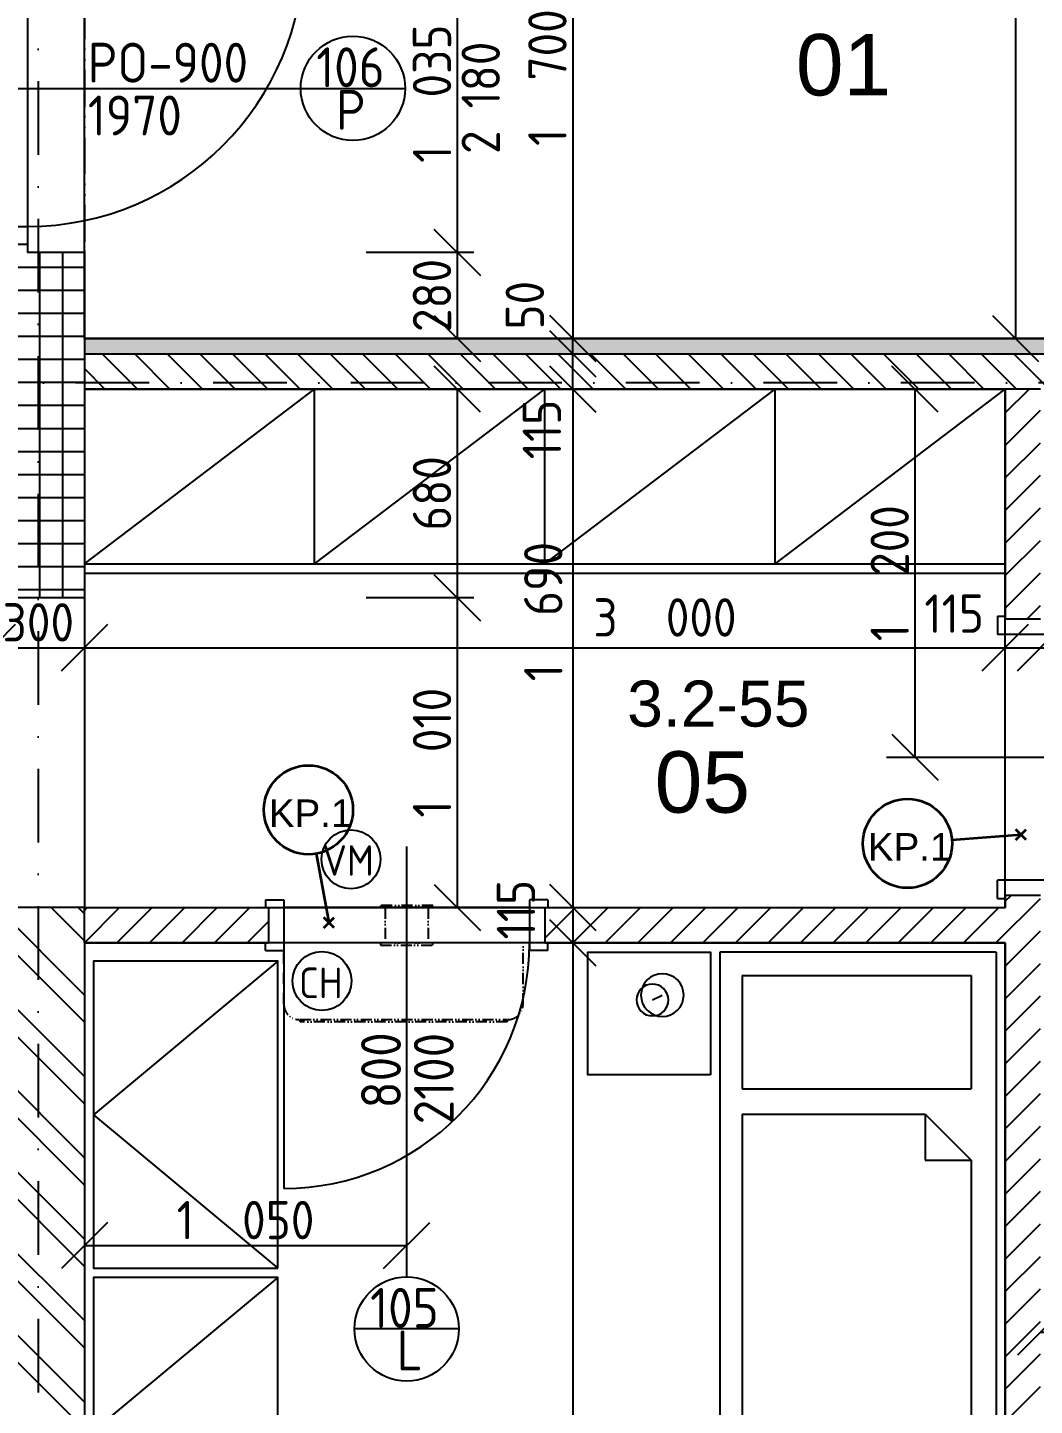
# Model space of a CAD drawing. Extents: x 4511820 to 5180432, y -1526536 to -944957.
# Drawn here: x 4993986 to 4997266, y -1165907 to -1161416 of the extents above; entities that cross this region are included whole.
import ezdxf

# ---------------------------------------------------------------- set-up
doc = ezdxf.new("R2010")
doc.units = 0
doc.header["$MEASUREMENT"] = 0
doc.linetypes.add('ACAD_ISO12W100', pattern=[22, 12, -3, 0.5, -3, 0.5, -3])
doc.linetypes.add('BODKOCIARKOVANA_3', pattern=[5.6, 3, -1.3, 0, -1.3])
doc.layers.get('0').update_dxf_attribs({"linetype": 'CONTINUOUS'})
doc.layers.get('Defpoints').update_dxf_attribs({"color": 61, "linetype": 'CONTINUOUS'})
for name, color, linetype in [('DVERE', 45, 'CONTINUOUS'), ('KÓTY', 4, 'CONTINUOUS'), ('MÚRY', 1, 'CONTINUOUS'), ('osi', 253, 'CONTINUOUS'), ('Plochy', 41, 'CONTINUOUS'), ('POPIS', 7, 'CONTINUOUS'), ('TENKÁ', 7, 'CONTINUOUS'), ('ZARIADENIE', 47, 'CONTINUOUS'), ('ZZ-chladenie', 133, 'CONTINUOUS'), ('zz-vetr', 52, 'CONTINUOUS'), ('ŠRAFY', 82, 'CONTINUOUS')]:
    doc.layers.add(name, color=color, linetype=linetype)
doc.layers.add('preklady', color=74, linetype='CONTINUOUS', lineweight=35)
doc.styles.add('ARIAL', font='arial.ttf')
doc.styles.add('STYLE1', font='isocp.shx')
doc.dimstyles.new('STANDARD-50', dxfattribs={"dimtxt": 125, "dimasz": 150, "dimexe": 10, "dimexo": 200, "dimgap": 20, "dimtad": 1, "dimdsep": 46, "dimlunit": 6, "dimtxsty": 'STYLE1', "dimblk1": 'OBLIQUE', "dimblk2": 'OBLIQUE', "dimsah": 1, "dimcen": 2.5, "dimse1": 1, "dimse2": 1, "dimadec": 0, "dimazin": 0, "dimtfac": 1, "dimtmove": 1, "dimatfit": 3, "dimldrblk": 'OBLIQUE', "dimfxl": 1, "dimtolj": 1, "dimtzin": 0, "dimarcsym": 0})
pattern_1 = [(45, (515270.5, 303822), (-53.0330086, 53.0330086), [])]

# ---------------------------------------------------------------- blocks, each defined once
blk = doc.blocks.new('_OBLIQUE')
at = {"color": 0, "linetype": 'ByBlock'}
blk.add_line((-0.5, -0.5), (0.5, 0.5), dxfattribs=at)
blk = doc.blocks.new('*D12940')
at = {"layer": 'Defpoints', "color": 0}
for p in [(4980571, -1161904.2), (5007401, -1170664.2), (4980571, -1172433.9)]:
    blk.add_point(p, dxfattribs=at)
at = {"layer": 'KÓTY', "color": 0, "lineweight": -2}
blk.add_line((5007401, -1172433.9), (4980571, -1172433.9), dxfattribs=at)
at = {"layer": 'KÓTY', "color": 0, "linetype": 'ByBlock', "lineweight": -2, "xscale": 150, "yscale": 150, "zscale": 150, "rotation": 180}
blk.add_blockref('_OBLIQUE', (4980571, -1172433.9), dxfattribs=at)
at = {"layer": 'KÓTY', "color": 0, "linetype": 'ByBlock', "lineweight": -2, "xscale": 150, "yscale": 150, "zscale": 150}
blk.add_blockref('_OBLIQUE', (5007401, -1172433.9), dxfattribs=at)
at = {"layer": 'KÓTY', "color": 0, "insert": (4993986, -1172351.3), "char_height": 125, "attachment_point": 5, "style": 'STYLE1'}
blk.add_mtext('\\A1;26ﾠ830', dxfattribs=at)
blk = doc.blocks.new('JEDNOPOSTEL')
at = {"layer": 'ZARIADENIE', "ltscale": 0.25}
for p, q in [((4449069, -1322230.2), (4447069, -1322230.2)), ((4447069, -1323130.2), (4447069, -1322230.2)), ((4449069, -1322230.2), (4449069, -1323130.2)), ((4449069, -1323130.2), (4447069, -1323130.2)), ((4448913, -1323349.6), (4448929.1, -1323317.4))]:
    blk.add_line(p, q, dxfattribs=at)
at = {"layer": 'ZARIADENIE', "color": 76, "ltscale": 0.25}
for p, q in [((4448390.6, -1322311.3), (4447130.6, -1322311.3)), ((4447130.6, -1323056.9), (4447130.6, -1322311.3)), ((4448540.6, -1322461.3), (4448390.6, -1322311.3)), ((4448390.6, -1322461.3), (4448390.6, -1322311.3)), ((4448992.6, -1322311.3), (4448623.3, -1322311.3)), ((4448623.3, -1323056.9), (4448623.3, -1322311.3)), ((4448992.6, -1323056.9), (4448992.6, -1322311.3)), ((4448540.6, -1322461.3), (4448390.6, -1322461.3)), ((4448540.6, -1323056.9), (4448540.6, -1322461.3)), ((4448540.6, -1323056.9), (4447130.6, -1323056.9)), ((4448992.6, -1323056.9), (4448623.3, -1323056.9))]:
    blk.add_line(p, q, dxfattribs=at)
at = {"layer": 'ZARIADENIE'}
blk.add_lwpolyline([(4448669, -1323160.2), (4448669, -1323560.2), (4449069, -1323560.2), (4449069, -1323160.2)], close=True, dxfattribs=at)
at = {"layer": 'ZARIADENIE', "ltscale": 0.25}
for centre, radius in [((4448929.1, -1323317.4), 69.7), ((4448913, -1323349.6), 51.9)]:
    blk.add_circle(centre, radius, dxfattribs=at)
blk = doc.blocks.new('SKRINA')
at = {"layer": 'ZARIADENIE'}
for p, q in [((4449069, -1324645.2), (4448469, -1324145.2)), ((4448469, -1325145.2), (4449069, -1324645.2))]:
    blk.add_line(p, q, dxfattribs=at)
blk.add_lwpolyline([(4448469, -1324145.2), (4448469, -1325145.2), (4449069, -1325145.2), (4449069, -1324145.2)], close=True, dxfattribs=at)
blk = doc.blocks.new('*D18676')
at = {"layer": 'Defpoints', "color": 0}
for p in [(4993871, -1162724.2), (4994171, -1163437), (4994171, -1163437)]:
    blk.add_point(p, dxfattribs=at)
at = {"layer": 'KÓTY', "color": 0, "lineweight": -2}
blk.add_line((4993871, -1163437), (4994171, -1163437), dxfattribs=at)
at = {"layer": 'KÓTY', "color": 0, "linetype": 'ByBlock', "lineweight": -2, "xscale": 150, "yscale": 150, "zscale": 150, "rotation": 180}
blk.add_blockref('_OBLIQUE', (4993871, -1163437), dxfattribs=at)
at = {"layer": 'KÓTY', "color": 0, "linetype": 'ByBlock', "lineweight": -2, "xscale": 150, "yscale": 150, "zscale": 150}
blk.add_blockref('_OBLIQUE', (4994171, -1163437), dxfattribs=at)
at = {"layer": 'KÓTY', "color": 0, "insert": (4994021, -1163354.5), "char_height": 125, "attachment_point": 5, "style": 'STYLE1'}
blk.add_mtext('\\A1;300', dxfattribs=at)
blk = doc.blocks.new('*D18677')
at = {"layer": 'Defpoints', "color": 0}
for p in [(4994171, -1163437), (4997171, -1163437), (4997171, -1163437)]:
    blk.add_point(p, dxfattribs=at)
at = {"layer": 'KÓTY', "color": 0, "lineweight": -2}
blk.add_line((4994171, -1163437), (4997171, -1163437), dxfattribs=at)
at = {"layer": 'KÓTY', "color": 0, "linetype": 'ByBlock', "lineweight": -2, "xscale": 150, "yscale": 150, "zscale": 150, "rotation": 180}
blk.add_blockref('_OBLIQUE', (4994171, -1163437), dxfattribs=at)
at = {"layer": 'KÓTY', "color": 0, "linetype": 'ByBlock', "lineweight": -2, "xscale": 150, "yscale": 150, "zscale": 150}
blk.add_blockref('_OBLIQUE', (4997171, -1163437), dxfattribs=at)
at = {"layer": 'KÓTY', "color": 0, "insert": (4996062.5, -1163338.5), "char_height": 125, "attachment_point": 5, "style": 'STYLE1'}
blk.add_mtext('\\A1;3ﾠ000', dxfattribs=at)
blk = doc.blocks.new('*D18678')
at = {"layer": 'Defpoints', "color": 0}
for p in [(4997171, -1163437), (4997286, -1163437), (4997286, -1163437)]:
    blk.add_point(p, dxfattribs=at)
at = {"layer": 'KÓTY', "color": 0, "lineweight": -2}
blk.add_line((4997171, -1163437), (4997286, -1163437), dxfattribs=at)
at = {"layer": 'KÓTY', "color": 0, "linetype": 'ByBlock', "lineweight": -2, "xscale": 150, "yscale": 150, "zscale": 150, "rotation": 180}
blk.add_blockref('_OBLIQUE', (4997171, -1163437), dxfattribs=at)
at = {"layer": 'KÓTY', "color": 0, "linetype": 'ByBlock', "lineweight": -2, "xscale": 150, "yscale": 150, "zscale": 150}
blk.add_blockref('_OBLIQUE', (4997286, -1163437), dxfattribs=at)
at = {"layer": 'KÓTY', "color": 0, "insert": (4997004.5, -1163326), "char_height": 125, "attachment_point": 5, "style": 'STYLE1'}
blk.add_mtext('\\A1;115', dxfattribs=at)
blk = doc.blocks.new('*D18679')
at = {"layer": 'Defpoints', "color": 0}
for p in [(4997286, -1163437), (5000511, -1163437), (5000511, -1163437)]:
    blk.add_point(p, dxfattribs=at)
at = {"layer": 'KÓTY', "color": 0, "lineweight": -2}
blk.add_line((4997286, -1163437), (5000511, -1163437), dxfattribs=at)
at = {"layer": 'KÓTY', "color": 0, "linetype": 'ByBlock', "lineweight": -2, "xscale": 150, "yscale": 150, "zscale": 150, "rotation": 180}
blk.add_blockref('_OBLIQUE', (4997286, -1163437), dxfattribs=at)
at = {"layer": 'KÓTY', "color": 0, "linetype": 'ByBlock', "lineweight": -2, "xscale": 150, "yscale": 150, "zscale": 150}
blk.add_blockref('_OBLIQUE', (5000511, -1163437), dxfattribs=at)
at = {"layer": 'KÓTY', "color": 0, "insert": (4998898.5, -1163354.5), "char_height": 125, "attachment_point": 5, "style": 'STYLE1'}
blk.add_mtext('\\A1;3ﾠ225', dxfattribs=at)
blk = doc.blocks.new('*D18717')
at = {"layer": 'Defpoints', "color": 0}
for p in [(4994171, -1164399.2), (4995221, -1164399.2), (4995221, -1165385)]:
    blk.add_point(p, dxfattribs=at)
at = {"layer": 'KÓTY', "color": 0, "lineweight": -2}
blk.add_line((4994171, -1165385), (4995221, -1165385), dxfattribs=at)
at = {"layer": 'KÓTY', "color": 0, "linetype": 'ByBlock', "lineweight": -2, "xscale": 150, "yscale": 150, "zscale": 150, "rotation": 180}
blk.add_blockref('_OBLIQUE', (4994171, -1165385), dxfattribs=at)
at = {"layer": 'KÓTY', "color": 0, "linetype": 'ByBlock', "lineweight": -2, "xscale": 150, "yscale": 150, "zscale": 150}
blk.add_blockref('_OBLIQUE', (4995221, -1165385), dxfattribs=at)
at = {"layer": 'KÓTY', "color": 0, "insert": (4994696, -1165302.5), "char_height": 125, "attachment_point": 5, "style": 'STYLE1'}
blk.add_mtext('\\A1;1ﾠ050', dxfattribs=at)
blk = doc.blocks.new('*D18728')
at = {"layer": 'Defpoints', "color": 0}
for p in [(4994027, -1161114.2), (4994027, -1162149.2), (4995386, -1162149.2)]:
    blk.add_point(p, dxfattribs=at)
at = {"layer": 'KÓTY', "color": 0, "lineweight": -2}
blk.add_line((4995386, -1161114.2), (4995386, -1162149.2), dxfattribs=at)
at = {"layer": 'KÓTY', "color": 0, "linetype": 'ByBlock', "lineweight": -2, "xscale": 150, "yscale": 150, "zscale": 150}
for p, rotation in [((4995386, -1161114.2), 90), ((4995386, -1162149.2), 270)]:
    blk.add_blockref('_OBLIQUE', p, dxfattribs=dict(at, rotation=rotation))
at = {"layer": 'KÓTY', "color": 0, "insert": (4995303.5, -1161631.7), "char_height": 125, "attachment_point": 5, "rotation": 90, "style": 'STYLE1'}
blk.add_mtext('\\A1;1ﾠ035', dxfattribs=at)
blk = doc.blocks.new('*D18729')
at = {"layer": 'Defpoints', "color": 0}
for p in [(4996171, -1160729.2), (4995762, -1162429.2), (4996171, -1162429.2)]:
    blk.add_point(p, dxfattribs=at)
at = {"layer": 'KÓTY', "color": 0, "lineweight": -2}
blk.add_line((4995762, -1160729.2), (4995762, -1162429.2), dxfattribs=at)
at = {"layer": 'KÓTY', "color": 0, "linetype": 'ByBlock', "lineweight": -2, "xscale": 150, "yscale": 150, "zscale": 150}
for p, rotation in [((4995762, -1160729.2), 90), ((4995762, -1162429.2), 270)]:
    blk.add_blockref('_OBLIQUE', p, dxfattribs=dict(at, rotation=rotation))
at = {"layer": 'KÓTY', "color": 0, "insert": (4995679.5, -1161579.2), "char_height": 125, "attachment_point": 5, "rotation": 90, "style": 'STYLE1'}
blk.add_mtext('\\A1;1ﾠ700', dxfattribs=at)
blk = doc.blocks.new('*D18731')
at = {"layer": 'Defpoints', "color": 0}
for p in [(4994171, -1162149.2), (4994171, -1162429.2), (4995386, -1162429.2)]:
    blk.add_point(p, dxfattribs=at)
at = {"layer": 'KÓTY', "color": 0, "lineweight": -2}
blk.add_line((4995386, -1162149.2), (4995386, -1162429.2), dxfattribs=at)
at = {"layer": 'KÓTY', "color": 0, "linetype": 'ByBlock', "lineweight": -2, "xscale": 150, "yscale": 150, "zscale": 150}
for p, rotation in [((4995386, -1162149.2), 90), ((4995386, -1162429.2), 270)]:
    blk.add_blockref('_OBLIQUE', p, dxfattribs=dict(at, rotation=rotation))
at = {"layer": 'KÓTY', "color": 0, "insert": (4995303.5, -1162289.2), "char_height": 125, "attachment_point": 5, "rotation": 90, "style": 'STYLE1'}
blk.add_mtext('\\A1;280', dxfattribs=at)
blk = doc.blocks.new('*D18742')
at = {"layer": 'Defpoints', "color": 0}
for p in [(4994171, -1162594.2), (4994171, -1163274.2), (4995386, -1163274.2)]:
    blk.add_point(p, dxfattribs=at)
at = {"layer": 'KÓTY', "color": 0, "lineweight": -2}
blk.add_line((4995386, -1162594.2), (4995386, -1163274.2), dxfattribs=at)
at = {"layer": 'KÓTY', "color": 0, "linetype": 'ByBlock', "lineweight": -2, "xscale": 150, "yscale": 150, "zscale": 150}
for p, rotation in [((4995386, -1162594.2), 90), ((4995386, -1163274.2), 270)]:
    blk.add_blockref('_OBLIQUE', p, dxfattribs=dict(at, rotation=rotation))
at = {"layer": 'KÓTY', "color": 0, "insert": (4995303.5, -1162934.2), "char_height": 125, "attachment_point": 5, "rotation": 90, "style": 'STYLE1'}
blk.add_mtext('\\A1;680', dxfattribs=at)
blk = doc.blocks.new('*D18743')
at = {"layer": 'Defpoints', "color": 0}
for p in [(4994171, -1163274.2), (4994171, -1164284.2), (4995386, -1164284.2)]:
    blk.add_point(p, dxfattribs=at)
at = {"layer": 'KÓTY', "color": 0, "lineweight": -2}
blk.add_line((4995386, -1163274.2), (4995386, -1164284.2), dxfattribs=at)
at = {"layer": 'KÓTY', "color": 0, "linetype": 'ByBlock', "lineweight": -2, "xscale": 150, "yscale": 150, "zscale": 150}
for p, rotation in [((4995386, -1163274.2), 90), ((4995386, -1164284.2), 270)]:
    blk.add_blockref('_OBLIQUE', p, dxfattribs=dict(at, rotation=rotation))
at = {"layer": 'KÓTY', "color": 0, "insert": (4995303.5, -1163779.2), "char_height": 125, "attachment_point": 5, "rotation": 90, "style": 'STYLE1'}
blk.add_mtext('\\A1;1ﾠ010', dxfattribs=at)
blk = doc.blocks.new('*D18744')
at = {"layer": 'Defpoints', "color": 0}
for p in [(4994171, -1162594.2), (4994171, -1164284.2), (4995762, -1164284.2)]:
    blk.add_point(p, dxfattribs=at)
at = {"layer": 'KÓTY', "color": 0, "lineweight": -2}
blk.add_line((4995762, -1162594.2), (4995762, -1164284.2), dxfattribs=at)
at = {"layer": 'KÓTY', "color": 0, "linetype": 'ByBlock', "lineweight": -2, "xscale": 150, "yscale": 150, "zscale": 150}
for p, rotation in [((4995762, -1162594.2), 90), ((4995762, -1164284.2), 270)]:
    blk.add_blockref('_OBLIQUE', p, dxfattribs=dict(at, rotation=rotation))
at = {"layer": 'KÓTY', "color": 0, "insert": (4995666, -1163319.5), "char_height": 125, "attachment_point": 5, "rotation": 90, "style": 'STYLE1'}
blk.add_mtext('\\A1;1ﾠ690', dxfattribs=at)
blk = doc.blocks.new('*D18775')
at = {"layer": 'Defpoints', "color": 0}
for p in [(4997511, -1159614.2), (4997204, -1162429.2), (4997511, -1162429.2)]:
    blk.add_point(p, dxfattribs=at)
at = {"layer": 'KÓTY', "color": 0, "lineweight": -2}
blk.add_line((4997204, -1159614.2), (4997204, -1162429.2), dxfattribs=at)
at = {"layer": 'KÓTY', "color": 0, "linetype": 'ByBlock', "lineweight": -2, "xscale": 150, "yscale": 150, "zscale": 150}
for p, rotation in [((4997204, -1159614.2), 90), ((4997204, -1162429.2), 270)]:
    blk.add_blockref('_OBLIQUE', p, dxfattribs=dict(at, rotation=rotation))
at = {"layer": 'KÓTY', "color": 0, "insert": (4997120, -1160828), "char_height": 125, "attachment_point": 5, "rotation": 90, "style": 'STYLE1'}
blk.add_mtext('\\A1;2ﾠ815', dxfattribs=at)
blk = doc.blocks.new('*D18778')
at = {"layer": 'Defpoints', "color": 0}
for p in [(4995762, -1162479.2), (4995762, -1162479.2), (4995762, -1162594.2)]:
    blk.add_point(p, dxfattribs=at)
at = {"layer": 'KÓTY', "color": 0, "lineweight": -2}
blk.add_line((4995762, -1162594.2), (4995762, -1162479.2), dxfattribs=at)
at = {"layer": 'KÓTY', "color": 0, "linetype": 'ByBlock', "lineweight": -2, "xscale": 150, "yscale": 150, "zscale": 150}
for p, rotation in [((4995762, -1162479.2), 90), ((4995762, -1162594.2), 270)]:
    blk.add_blockref('_OBLIQUE', p, dxfattribs=dict(at, rotation=rotation))
at = {"layer": 'KÓTY', "color": 0, "insert": (4995661.5, -1162726), "char_height": 125, "attachment_point": 5, "rotation": 90, "style": 'STYLE1'}
blk.add_mtext('\\A1;115', dxfattribs=at)
blk = doc.blocks.new('*D18779')
at = {"layer": 'Defpoints', "color": 0}
for p in [(4995762, -1162429.2), (4995762, -1162429.2), (4995762, -1162479.2)]:
    blk.add_point(p, dxfattribs=at)
at = {"layer": 'KÓTY', "color": 0, "lineweight": -2}
blk.add_line((4995762, -1162479.2), (4995762, -1162429.2), dxfattribs=at)
at = {"layer": 'KÓTY', "color": 0, "linetype": 'ByBlock', "lineweight": -2, "xscale": 150, "yscale": 150, "zscale": 150}
for p, rotation in [((4995762, -1162429.2), 90), ((4995762, -1162479.2), 270)]:
    blk.add_blockref('_OBLIQUE', p, dxfattribs=dict(at, rotation=rotation))
at = {"layer": 'KÓTY', "color": 0, "insert": (4995606, -1162321), "char_height": 125, "attachment_point": 5, "rotation": 90, "style": 'STYLE1'}
blk.add_mtext('\\A1;50', dxfattribs=at)
blk = doc.blocks.new('*D18780')
at = {"layer": 'Defpoints', "color": 0}
for p in [(4997171, -1164284.2), (4995762, -1164399.2), (4997171, -1164399.2)]:
    blk.add_point(p, dxfattribs=at)
at = {"layer": 'KÓTY', "color": 0, "lineweight": -2}
blk.add_line((4995762, -1164284.2), (4995762, -1164399.2), dxfattribs=at)
at = {"layer": 'KÓTY', "color": 0, "linetype": 'ByBlock', "lineweight": -2, "xscale": 150, "yscale": 150, "zscale": 150}
for p, rotation in [((4995762, -1164284.2), 90), ((4995762, -1164399.2), 270)]:
    blk.add_blockref('_OBLIQUE', p, dxfattribs=dict(at, rotation=rotation))
at = {"layer": 'KÓTY', "color": 0, "insert": (4995577, -1164290.9), "char_height": 125, "attachment_point": 5, "rotation": 90, "style": 'STYLE1'}
blk.add_mtext('\\A1;115', dxfattribs=at)
blk = doc.blocks.new('*D18781')
at = {"layer": 'Defpoints', "color": 0}
for p in [(4997171, -1164399.2), (4995762, -1169034.2), (4997061, -1169034.2)]:
    blk.add_point(p, dxfattribs=at)
at = {"layer": 'KÓTY', "color": 0, "lineweight": -2}
blk.add_line((4995762, -1164399.2), (4995762, -1169034.2), dxfattribs=at)
at = {"layer": 'KÓTY', "color": 0, "linetype": 'ByBlock', "lineweight": -2, "xscale": 150, "yscale": 150, "zscale": 150}
for p, rotation in [((4995762, -1164399.2), 90), ((4995762, -1169034.2), 270)]:
    blk.add_blockref('_OBLIQUE', p, dxfattribs=dict(at, rotation=rotation))
at = {"layer": 'KÓTY', "color": 0, "insert": (4995679.5, -1166716.7), "char_height": 125, "attachment_point": 5, "rotation": 90, "style": 'STYLE1'}
blk.add_mtext('\\A1;4ﾠ635', dxfattribs=at)
blk = doc.blocks.new('*D18792')
at = {"layer": 'Defpoints', "color": 0}
for p in [(4996784.2, -1162594.2), (4996877, -1162594.2), (4996784.2, -1163794.2)]:
    blk.add_point(p, dxfattribs=at)
at = {"layer": 'KÓTY', "color": 0, "lineweight": -2}
blk.add_line((4996877, -1163794.2), (4996877, -1162594.2), dxfattribs=at)
at = {"layer": 'KÓTY', "color": 0, "linetype": 'ByBlock', "lineweight": -2, "xscale": 150, "yscale": 150, "zscale": 150}
for p, rotation in [((4996877, -1162594.2), 90), ((4996877, -1163794.2), 270)]:
    blk.add_blockref('_OBLIQUE', p, dxfattribs=dict(at, rotation=rotation))
at = {"layer": 'KÓTY', "color": 0, "insert": (4996794.5, -1163194.2), "char_height": 125, "attachment_point": 5, "rotation": 90, "style": 'STYLE1'}
blk.add_mtext('\\A1;1ﾠ200', dxfattribs=at)
blk = doc.blocks.new('*D18793')
at = {"layer": 'Defpoints', "color": 0}
for p in [(4997286, -1164809.2), (4998761, -1164809.2), (4998761, -1165667.5)]:
    blk.add_point(p, dxfattribs=at)
at = {"layer": 'KÓTY', "color": 0, "lineweight": -2}
blk.add_line((4997286, -1165667.5), (4998761, -1165667.5), dxfattribs=at)
at = {"layer": 'KÓTY', "color": 0, "linetype": 'ByBlock', "lineweight": -2, "xscale": 150, "yscale": 150, "zscale": 150, "rotation": 180}
blk.add_blockref('_OBLIQUE', (4997286, -1165667.5), dxfattribs=at)
at = {"layer": 'KÓTY', "color": 0, "linetype": 'ByBlock', "lineweight": -2, "xscale": 150, "yscale": 150, "zscale": 150}
blk.add_blockref('_OBLIQUE', (4998761, -1165667.5), dxfattribs=at)
at = {"layer": 'KÓTY', "color": 0, "insert": (4998023.5, -1165585), "char_height": 125, "attachment_point": 5, "style": 'STYLE1'}
blk.add_mtext('\\A1;1ﾠ475', dxfattribs=at)
blk = doc.blocks.new('chlj3')
at = {"layer": 'ZZ-chladenie', "linetype": 'ACAD_ISO12W100', "ltscale": 3}
for p, q in [((5005195.8, -1151691.8), (5005395.8, -1151691.8)), ((5005195.8, -1152470.8), (5005395.8, -1152470.8))]:
    blk.add_line(p, q, dxfattribs=at)
blk.add_lwpolyline([(5005145.8, -1152419.2), (5005138.4, -1152419.2), (5005138.4, -1151744.5), (5005145.8, -1151744.5)], close=True, dxfattribs=at)
for centre, start, end in [((5005195.8, -1151741.8), 90, 180), ((5005195.8, -1152420.8), 180, 270)]:
    blk.add_arc(centre, 50, start, end, dxfattribs=at)

msp = doc.modelspace()

# ---------------------------------------------------------------- hatches: boundary and pattern name
at = {"layer": 'ŠRAFY', "ltscale": 0.25}
h = msp.add_hatch(dxfattribs=at)
h.set_pattern_fill('ANSI37', color=256, scale=600, angle=45)
h.set_pattern_definition([(90, (-3307273.674, 668852.734), (-75, 1e-14), []), (180, (-3307273.674, 668852.734), (-1e-14, -75), [])])
h.paths.add_polyline_path([(4992626, -1162539.191), (4992621, -1162539.191), (4992621, -1162724.191), (4993871, -1162724.191), (4993871, -1163274.191), (4994171, -1163274.191), (4994171, -1162594.191), (4994171, -1162429.191), (4994171, -1162149.191), (4993986, -1162149.191), (4993986, -1162114.191), (4993871, -1162114.191), (4993871, -1162424.191), (4992626, -1162424.191)])
at = {"layer": 'ŠRAFY'}
h = msp.add_hatch(dxfattribs=at)
h.set_pattern_fill('DOTS', color=256, scale=250)
h.paths.add_polyline_path([(5000511, -1162479.191), (5000511, -1162429.191), (4994171, -1162429.191), (4994171, -1162479.191)])
at = {"layer": 'ŠRAFY', "ltscale": 0.25}
h = msp.add_hatch(dxfattribs=at)
h.set_pattern_fill('ANSI31', color=256, scale=600, angle=90, style=0)
h.set_pattern_definition([(135, (-2976355.03, 198812.926), (-53.0330086, -53.0330086), [])])
h.paths.add_polyline_path([(4994171, -1162594.191), (4997171, -1162594.191), (4997286, -1162594.191), (5000511, -1162594.191), (5000511, -1162479.191), (4994171, -1162479.191)])
h = msp.add_hatch(dxfattribs=at)
h.set_pattern_fill('ANSI31', color=256, scale=600, style=0)
h.set_pattern_definition(pattern_1)
h.paths.add_polyline_path([(4997286, -1163334.191), (4997286, -1162594.191), (4997171, -1162594.191), (4997171, -1163334.191), (4997171, -1163344.191), (4997286, -1163344.191)])
h = msp.add_hatch(dxfattribs=at)
h.set_pattern_fill('ANSI31', color=256, scale=600, style=0)
h.set_pattern_definition(pattern_1)
h.paths.add_polyline_path([(4997286, -1169034.191), (4997286, -1164244.191), (4997171, -1164244.191), (4997171, -1164284.191), (4995671, -1164284.191), (4995671, -1164399.191), (4997171, -1164399.191), (4997171, -1169034.191)])
at = {"layer": 'ŠRAFY'}
h = msp.add_hatch(dxfattribs=at)
h.set_pattern_fill('ANSI32', color=256, scale=500, angle=90)
h.set_pattern_definition([(135, (515810.9, 44482.1), (-132.5825215, -132.5825215), []), (135, (515810.9, 44570.48), (-132.5825215, -132.5825215), [])])
h.paths.add_polyline_path([(4993871, -1166474.191), (4993871, -1166554.191), (4993871, -1166754.191), (4993871, -1166834.191), (4993871, -1167234.191), (4993871, -1167484.191), (4993871, -1167584.191), (4993871, -1167834.191), (4993871, -1168434.191), (4993871, -1169034.191), (4994171, -1169034.191), (4994171, -1164399.191), (4994171, -1164284.191), (4993871, -1164284.191), (4993871, -1164974.191), (4993871, -1165089.191), (4993871, -1165874.191)])
at = {"layer": 'ŠRAFY', "ltscale": 0.25}
h = msp.add_hatch(dxfattribs=at)
h.set_pattern_fill('ANSI31', color=256, scale=600, style=0)
h.set_pattern_definition(pattern_1)
h.paths.add_polyline_path([(4994771, -1164399.191), (4994771, -1164284.191), (4994761, -1164284.191), (4994171, -1164284.191), (4994171, -1164399.191), (4994761, -1164399.191)])

# ---------------------------------------------------------------- linework, layer by layer
at = {"layer": 'DVERE'}
msp.add_line((4993986, -1161164.191), (4993986, -1162064.191), dxfattribs=at)
at = {"layer": 'DVERE', "ltscale": 0.25}
for p, q in [((4993473.172, -1161614.191), (4994875.828, -1161614.191)), ((4994875.828, -1161614.191), (4995215.828, -1161614.191)), ((4997146, -1163334.191), (4997146, -1163394.191)), ((4997146, -1163334.191), (4997171, -1163334.191)), ((4997311, -1163394.191), (4997146, -1163394.191)), ((4997171, -1164194.191), (4997171, -1163394.191)), ((4996784.172, -1163794.191), (4998186.828, -1163794.191)), ((4995221, -1165487.191), (4995221, -1164084.535)), ((4997146, -1164254.191), (4997146, -1164194.191)), ((4997311, -1164194.191), (4997146, -1164194.191)), ((4994761, -1164259.191), (4994821, -1164259.191)), ((4994761, -1164259.191), (4994761, -1164284.191)), ((4994821, -1164259.191), (4994821, -1164424.191)), ((4995681, -1164259.191), (4995621, -1164259.191)), ((4995621, -1164259.191), (4995621, -1164424.191)), ((4995681, -1164259.191), (4995681, -1164284.191)), ((4997146, -1164254.191), (4997171, -1164254.191)), ((4995621, -1164284.191), (4994821, -1164284.191)), ((4994761, -1164424.191), (4994761, -1164399.191)), ((4995621, -1164399.191), (4994821, -1164399.191)), ((4994821, -1164399.191), (4994821, -1165199.191)), ((4995681, -1164424.191), (4995681, -1164399.191)), ((4994761, -1164424.191), (4994821, -1164424.191)), ((4995681, -1164424.191), (4995621, -1164424.191)), ((4995391, -1165657.191), (4995051, -1165657.191))]:
    msp.add_line(p, q, dxfattribs=at)
for centre in [(4995045.828, -1161614.191), (4995221, -1165657.191)]:
    msp.add_circle(centre, 170, dxfattribs=at)
at = {"layer": 'DVERE'}
msp.add_arc((4993986, -1161164.191), 900, 270, 0, dxfattribs=at)
at = {"layer": 'DVERE', "ltscale": 0.25}
msp.add_arc((4994821, -1164399.191), 800, 270, 0, dxfattribs=at)
at = {"layer": 'KÓTY', "ltscale": 25}
for p, q in [((4995439.403, -1162149.191), (4995089.403, -1162149.191)), ((4995439.403, -1163274.191), (4995089.403, -1163274.191))]:
    msp.add_line(p, q, dxfattribs=at)
at = {"layer": 'MÚRY'}
for p, q in [((4993871, -1162064.191), (4993986, -1162064.191)), ((4993986, -1162064.191), (4993986, -1162149.191)), ((4994171, -1162149.191), (4993986, -1162149.191)), ((4994171, -1162149.191), (4994171, -1162429.191)), ((4994171, -1162429.191), (5000511, -1162429.191)), ((4994171, -1162594.191), (4994171, -1163274.191)), ((4997171, -1162594.191), (4997171, -1163344.191)), ((4994171, -1163274.191), (4993871, -1163274.191)), ((4997171, -1164244.191), (4997171, -1164284.191)), ((4994171, -1164284.191), (4993871, -1164284.191)), ((4994171, -1164284.191), (4994771, -1164284.191)), ((4995671, -1164284.191), (4997171, -1164284.191)), ((4994171, -1164399.191), (4994171, -1169034.191)), ((4994171, -1164399.191), (4994771, -1164399.191)), ((4995671, -1164399.191), (4997171, -1164399.191)), ((4997171, -1164399.191), (4997171, -1169034.191))]:
    msp.add_line(p, q, dxfattribs=at)
at = {"layer": 'MÚRY', "ltscale": 0.25}
for p, q in [((4994171, -1162594.191), (4997171, -1162594.191)), ((4997286, -1163344.191), (4997171, -1163344.191)), ((4997286, -1164244.191), (4997171, -1164244.191)), ((4994771, -1164284.191), (4994771, -1164399.191)), ((4995671, -1164284.191), (4995671, -1164399.191))]:
    msp.add_line(p, q, dxfattribs=at)
at = {"layer": 'osi', "linetype": 'BODKOCIARKOVANA_3', "ltscale": 80}
for p, q in [((4994021, -1134257), (4994021, -1171774.191)), ((5041881, -1162574.191), (4978211, -1162574.191))]:
    msp.add_line(p, q, dxfattribs=at)
at = {"layer": 'Plochy'}
for points in [[(4994171, -1162429.191), (4994171, -1160729.191), (4996171, -1160729.191), (4996171, -1159614.191), (4997511, -1159614.191), (4997511, -1160729.191), (5000511, -1160729.191), (5000511, -1162429.191)], [(4997171, -1162594.191), (4994171, -1162594.191), (4994171, -1164284.191), (4997171, -1164284.191)], [(4997171, -1164399.191), (4994171, -1164399.191), (4994171, -1169034.191), (4997171, -1169034.191)]]:
    msp.add_lwpolyline(points, close=True, dxfattribs=at)
at = {"layer": 'preklady'}
for p, q in [((4997222.5, -1164046.5), (4996997.072, -1164063.864)), ((4997205.882, -1164063.116), (4997239.116, -1164029.882)), ((4997239.117, -1164063.117), (4997205.883, -1164029.883)), ((4994968, -1164333), (4994927.007, -1164108.149)), ((4994951.382, -1164349.616), (4994984.616, -1164316.382)), ((4994984.617, -1164349.617), (4994951.383, -1164316.383))]:
    msp.add_line(p, q, dxfattribs=at)
at = {"layer": 'preklady', "ltscale": 0.25}
for centre in [(4994901, -1163965.5), (4996852.5, -1164075)]:
    msp.add_circle(centre, 145, dxfattribs=at)
at = {"layer": 'TENKÁ', "linetype": 'ACAD_ISO12W100', "ltscale": 10}
for p, q in [((4994171, -1161114.191), (4994171, -1162149.191)), ((4994171, -1163274.191), (4994171, -1164284.191))]:
    msp.add_line(p, q, dxfattribs=at)
at = {"layer": 'TENKÁ'}
for p, q in [((4994171, -1162429.191), (4994171, -1162594.191)), ((4994171, -1162479.191), (5000511, -1162479.191)), ((4997286, -1162594.191), (4997171, -1162594.191)), ((4994171, -1164399.191), (4994171, -1164284.191))]:
    msp.add_line(p, q, dxfattribs=at)
at = {"layer": 'ZARIADENIE'}
for p, q in [((4994171, -1163164.191), (4994921, -1162594.191)), ((4994921, -1163164.191), (4994921, -1162594.191)), ((4994921, -1163164.191), (4995671, -1162594.191)), ((4995671, -1163164.191), (4995671, -1162594.191)), ((4995671, -1163164.191), (4996421, -1162594.191)), ((4996421, -1163164.191), (4997171, -1162594.191)), ((4996421, -1163164.191), (4996421, -1162594.191)), ((4994171, -1163164.191), (4997171, -1163164.191)), ((4994171, -1163194.191), (4997171, -1163194.191))]:
    msp.add_line(p, q, dxfattribs=at)
at = {"layer": 'ZZ-chladenie'}
msp.add_circle((4994944.737, -1164523.099), 96, dxfattribs=at)
at = {"layer": 'zz-vetr', "linetype": 'ACAD_ISO12W100', "lineweight": -2, "ltscale": 3}
for p, q in [((4995151, -1164284.191), (4995151, -1164399.191)), ((4995291, -1164284.191), (4995291, -1164399.191))]:
    msp.add_line(p, q, dxfattribs=at)
for points in [[(4995306, -1164284.191), (4995306, -1164277.191), (4995136, -1164277.191), (4995136, -1164284.191)], [(4995306, -1164406.191), (4995306, -1164399.191), (4995136, -1164399.191), (4995136, -1164406.191)]]:
    msp.add_lwpolyline(points, close=True, dxfattribs=at)
at = {"layer": 'zz-vetr'}
msp.add_circle((4995039.822, -1164126.536), 96, dxfattribs=at)

# ---------------------------------------------------------------- block references
at = {"layer": 'ZARIADENIE', "color": 2, "xscale": -1, "rotation": 270}
msp.add_blockref('JEDNOPOSTEL', (6319371.191, -5613498.191), dxfattribs=at)
at = {"layer": 'ZARIADENIE', "color": 2, "rotation": 180}
for p in [(9443270, -2489604.383), (9443270, -2490634.383)]:
    msp.add_blockref('SKRINA', p, dxfattribs=at)
at = {"layer": 'ZZ-chladenie', "rotation": 90}
msp.add_blockref('chlj3', (3843129.23, -6169795.012), dxfattribs=at)

# ---------------------------------------------------------------- texts
at = {"layer": 'DVERE', "style": 'STYLE1'}
for s, p in [('106', (4994926.298, -1161610.691)), ('P', (4994990.798, -1161749.328)), ('105', (4995101.97, -1165653.691)), ('L', (4995188.97, -1165792.328))]:
    msp.add_text(s, height=130, dxfattribs=at).set_placement(p)
at = {"layer": 'KÓTY', "insert": (4995462.457, -1161645.003), "char_height": 125, "attachment_point": 5, "rotation": 90, "style": 'STYLE1'}
msp.add_mtext('\\A1;2 180', dxfattribs=at)
at = {"layer": 'POPIS', "lineweight": 40, "ltscale": 0.25, "style": 'ARIAL'}
for s, height, p in [('01', 200, (4996488.811, -1161637.27)), ('3.2-55', 150, (4995939.269, -1163694.251)), ('05', 200, (4996028.811, -1163974.751))]:
    msp.add_text(s, height=height, dxfattribs=at).set_placement(p)
at = {"layer": 'preklady', "linetype": 'Continuous', "lineweight": 20, "style": 'ARIAL'}
for p in [(4994771.736, -1164021.757), (4996723.236, -1164131.257)]:
    msp.add_text('KP.1', height=90, dxfattribs=at).set_placement(p)
at = {"layer": 'TENKÁ', "linetype": 'Continuous', "style": 'STYLE1'}
for s, p in [('PO-900', (4994182.318, -1161595.608)), ('1970', (4994182.483, -1161767.716))]:
    msp.add_text(s, height=130, dxfattribs=at).set_placement(p)
for s, p in [('800', (4995202.417, -1164938.61)), ('2100', (4995374.524, -1164990.384))]:
    msp.add_text(s, height=130, rotation=90, dxfattribs=at).set_placement(p)
at = {"layer": 'ZZ-chladenie', "style": 'STYLE1'}
msp.add_text('CH', height=100, dxfattribs=at).set_placement((4994870.109, -1164579.298))
at = {"layer": 'zz-vetr', "style": 'STYLE1'}
msp.add_text('VM', height=100, dxfattribs=at).set_placement((4994945.516, -1164180.549))

# ---------------------------------------------------------------- dimensions: what is measured, and where the dimension line sits
at = {"layer": 'KÓTY'}
for base, p1, p2, picture, middle in [((4997204, -1162429.191), (4997511, -1159614.191), (4997511, -1162429.191), '*D18775', (4997202.5, -1160828)), ((4995762, -1162429.191), (4995762, -1162479.191), (4995762, -1162429.191), '*D18779', (4995688.5, -1162321)), ((4995762, -1162479.191), (4995762, -1162594.191), (4995762, -1162479.191), '*D18778', (4995744, -1162726)), ((4995762, -1164284.191), (4994171, -1162594.191), (4994171, -1164284.191), '*D18744', (4995748.5, -1163319.5))]:
    dim = msp.add_linear_dim(base=base, p1=p1, p2=p2, angle=90, dimstyle='STANDARD-50', dxfattribs=at)
    dim.commit()
    dim.dimension.update_dxf_attribs({"geometry": picture, "text_midpoint": middle, "dimtype": 160})
for base, p1, p2, picture, middle in [((4995762, -1162429.191), (4996171, -1160729.191), (4996171, -1162429.191), '*D18729', (4995679.457, -1161579.191)), ((4995386, -1162149.191), (4994027, -1161114.191), (4994027, -1162149.191), '*D18728', (4995303.457, -1161631.691)), ((4995386, -1162429.191), (4994171, -1162149.191), (4994171, -1162429.191), '*D18731', (4995303.5, -1162289.191)), ((4995386, -1163274.191), (4994171, -1162594.191), (4994171, -1163274.191), '*D18742', (4995303.5, -1162934.191)), ((4996877, -1162594.191), (4996784.172, -1163794.191), (4996784.172, -1162594.191), '*D18792', (4996794.457, -1163194.191)), ((4995386, -1164284.191), (4994171, -1163274.191), (4994171, -1164284.191), '*D18743', (4995303.457, -1163779.191)), ((4995762, -1164399.191), (4997171, -1164284.191), (4997171, -1164399.191), '*D18780', (4995577, -1164290.941)), ((4995762, -1169034.191), (4997171, -1164399.191), (4997061, -1169034.191), '*D18781', (4995679.457, -1166716.691))]:
    dim = msp.add_linear_dim(base=base, p1=p1, p2=p2, angle=90, dimstyle='STANDARD-50', dxfattribs=at)
    dim.commit()
    dim.dimension.update_dxf_attribs({"geometry": picture, "text_midpoint": middle})
for base, p1, p2, picture, middle in [((4980571, -1172433.883), (5007401, -1170664.191), (4980571, -1161904.191), '*D12940', (4993986, -1172351.34)), ((4994171, -1163437.019), (4993871, -1162724.191), (4994171, -1163437.019), '*D18676', (4994021, -1163354.519)), ((5000511, -1163437.019), (4997286, -1163437.019), (5000511, -1163437.019), '*D18679', (4998898.5, -1163354.476)), ((4995221, -1165385), (4994171, -1164399.191), (4995221, -1164399.191), '*D18717', (4994696, -1165302.457)), ((4998761, -1165667.5), (4997286, -1164809.191), (4998761, -1164809.191), '*D18793', (4998023.5, -1165584.957))]:
    dim = msp.add_linear_dim(base=base, p1=p1, p2=p2, dimstyle='STANDARD-50', dxfattribs=at)
    dim.commit()
    dim.dimension.update_dxf_attribs({"geometry": picture, "text_midpoint": middle})
for base, p1, p2, picture, middle in [((4997171, -1163437.019), (4994171, -1163437.019), (4997171, -1163437.019), '*D18677', (4996062.5, -1163421)), ((4997286, -1163437.019), (4997171, -1163437.019), (4997286, -1163437.019), '*D18678', (4997004.5, -1163408.5))]:
    dim = msp.add_linear_dim(base=base, p1=p1, p2=p2, dimstyle='STANDARD-50', dxfattribs=at)
    dim.commit()
    dim.dimension.update_dxf_attribs({"geometry": picture, "text_midpoint": middle, "dimtype": 160})

doc.saveas('drawing.dxf')
